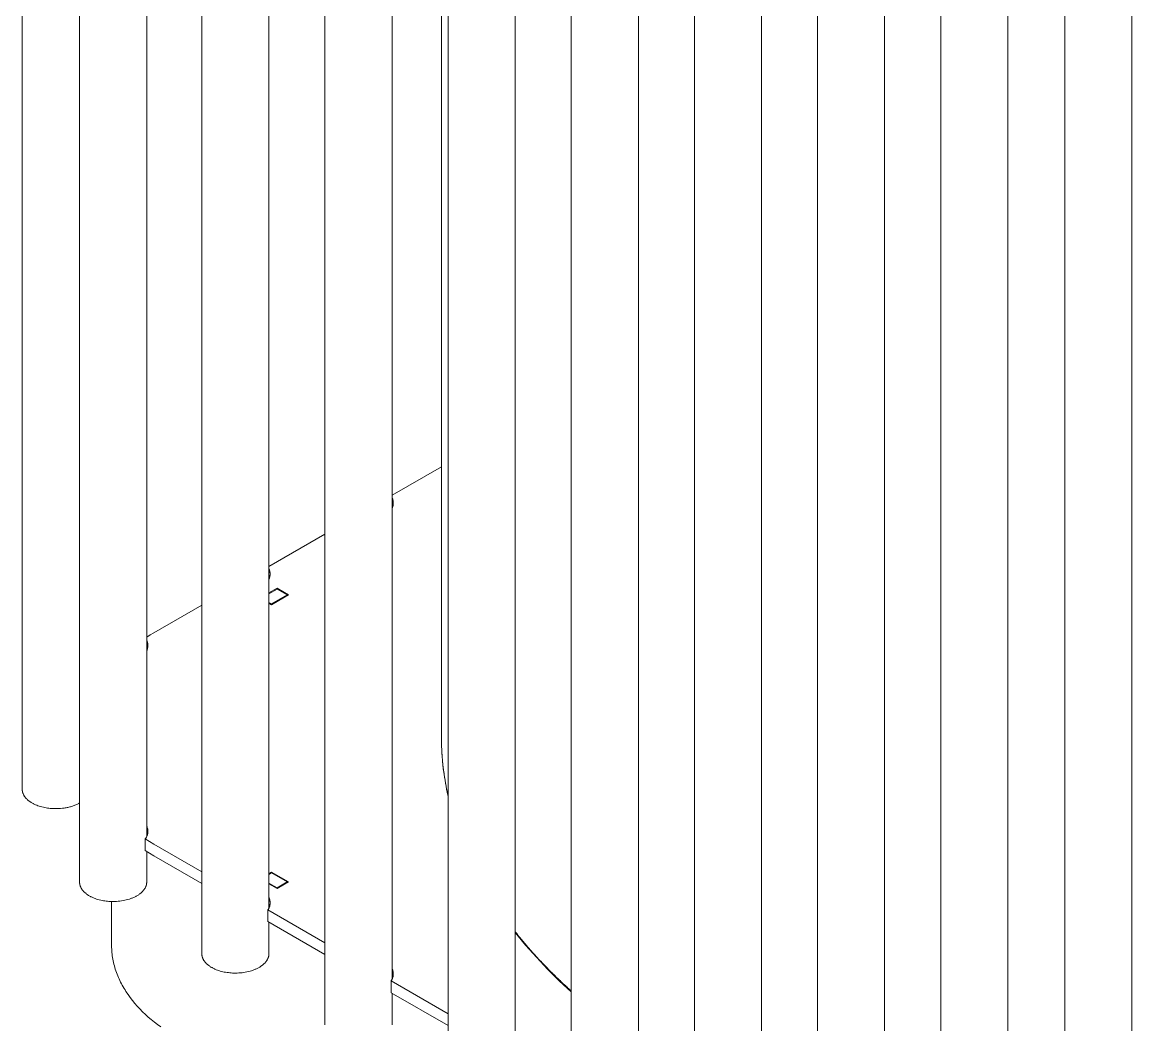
# Model space of a CAD drawing. Header units: millimetres. Extents: x 8434 to 10928, y 788 to 2545.
# Drawn here: x 10457.6 to 10654.1, y 1588.6 to 1766.3 of the extents above; entities that cross this region are included whole.
import ezdxf

# ---------------------------------------------------------------- set-up
doc = ezdxf.new("R2010")
doc.units = ezdxf.units.MM
doc.layers.add('ZANO_R', color=7, linetype='Continuous', lineweight=0)

msp = doc.modelspace()

# ---------------------------------------------------------------- linework, layer by layer
at = {"layer": 'ZANO_R'}
for p, q in [((10457.56, 1630.35), (10457.56, 2076.55)), ((10467.73, 1613.9), (10467.73, 2065.98)), ((10479.62, 2058.97), (10479.62, 1621.99)), ((10489.38, 1601.22), (10489.38, 2053.34)), ((10501.27, 2046.47), (10501.27, 1609.3)), ((10511.2, 1588.62), (10511.2, 2040.74)), ((10523.09, 2033.87), (10523.09, 1596.71)), ((10533.01, 1576.02), (10533.01, 2028.14)), ((10531.82, 1639.89), (10531.82, 2026.1)), ((10544.9, 2021.28), (10544.9, 1584.11)), ((10554.83, 1697.31), (10554.83, 2015.55)), ((10566.72, 2008.68), (10566.72, 1571.52)), ((10576.65, 1550.83), (10576.65, 2002.95)), ((10588.54, 1996.09), (10588.54, 1558.92)), ((10598.46, 1538.24), (10598.46, 1990.36)), ((10610.35, 1983.49), (10610.35, 1546.33)), ((10620.28, 1525.64), (10620.28, 1977.76)), ((10632.17, 1970.9), (10632.17, 1533.73)), ((10642.25, 1513.14), (10642.25, 1965.24)), ((10654.14, 1960.87), (10654.14, 1513.14)), ((10554.83, 1697.23), (10554.83, 1697.31)), ((10554.83, 1563.43), (10554.83, 1697.23)), ((10523.09, 1682.45), (10531.82, 1687.49)), ((10523.12, 1681.95), (10523.09, 1682.02)), ((10523.15, 1681.89), (10523.12, 1681.95)), ((10523.17, 1681.82), (10523.15, 1681.89)), ((10523.2, 1681.75), (10523.17, 1681.82)), ((10523.22, 1681.68), (10523.2, 1681.75)), ((10523.24, 1681.61), (10523.22, 1681.68)), ((10523.26, 1681.53), (10523.24, 1681.61)), ((10523.27, 1681.46), (10523.26, 1681.53)), ((10523.26, 1680.66), (10523.27, 1680.73)), ((10523.28, 1681.39), (10523.27, 1681.46)), ((10523.27, 1680.73), (10523.28, 1680.8)), ((10523.29, 1681.32), (10523.28, 1681.39)), ((10523.28, 1680.8), (10523.29, 1680.88)), ((10523.3, 1681.24), (10523.29, 1681.32)), ((10523.29, 1680.88), (10523.3, 1680.95)), ((10523.3, 1681.17), (10523.3, 1681.24)), ((10523.3, 1681.1), (10523.3, 1681.17)), ((10523.3, 1681.02), (10523.3, 1681.1)), ((10523.3, 1680.95), (10523.3, 1681.02)), ((10523.09, 1680.17), (10523.12, 1680.24)), ((10523.12, 1680.24), (10523.15, 1680.31)), ((10523.15, 1680.31), (10523.17, 1680.37)), ((10523.17, 1680.37), (10523.2, 1680.44)), ((10523.2, 1680.44), (10523.22, 1680.51)), ((10523.22, 1680.51), (10523.24, 1680.59)), ((10523.24, 1680.59), (10523.26, 1680.66)), ((10501.27, 1669.85), (10511.2, 1675.58)), ((10501.3, 1669.36), (10501.27, 1669.43)), ((10501.33, 1669.29), (10501.3, 1669.36)), ((10501.36, 1669.22), (10501.33, 1669.29)), ((10501.38, 1669.15), (10501.36, 1669.22)), ((10501.4, 1669.08), (10501.38, 1669.15)), ((10501.42, 1669.01), (10501.4, 1669.08)), ((10501.44, 1668.94), (10501.42, 1669.01)), ((10501.45, 1668.87), (10501.44, 1668.94)), ((10501.27, 1667.57), (10501.3, 1667.64)), ((10501.3, 1667.64), (10501.33, 1667.71)), ((10501.33, 1667.71), (10501.36, 1667.78)), ((10501.36, 1667.78), (10501.38, 1667.85)), ((10501.38, 1667.85), (10501.4, 1667.92)), ((10501.4, 1667.92), (10501.42, 1667.99)), ((10501.42, 1667.99), (10501.44, 1668.06)), ((10501.44, 1668.06), (10501.45, 1668.13)), ((10501.46, 1668.79), (10501.45, 1668.87)), ((10501.45, 1668.13), (10501.46, 1668.21)), ((10501.47, 1668.72), (10501.46, 1668.79)), ((10501.46, 1668.21), (10501.47, 1668.28)), ((10501.48, 1668.65), (10501.47, 1668.72)), ((10501.47, 1668.28), (10501.48, 1668.35)), ((10501.48, 1668.57), (10501.48, 1668.65)), ((10501.48, 1668.5), (10501.48, 1668.57)), ((10501.48, 1668.43), (10501.48, 1668.5)), ((10501.48, 1668.35), (10501.48, 1668.43)), ((10502.71, 1665.97), (10501.27, 1665.14)), ((10502.71, 1665.83), (10501.27, 1665)), ((10504.76, 1664.79), (10502.71, 1665.97)), ((10502.71, 1665.83), (10502.71, 1665.97)), ((10502.71, 1665.83), (10504.52, 1664.79)), ((10501.27, 1663.47), (10501.75, 1663.2)), ((10501.27, 1663.33), (10501.75, 1663.06)), ((10501.75, 1663.06), (10504.76, 1664.79)), ((10504.52, 1664.79), (10501.75, 1663.2)), ((10501.75, 1663.2), (10501.75, 1663.06)), ((10504.52, 1664.65), (10504.52, 1664.79)), ((10480.9, 1658.09), (10489.38, 1662.99)), ((10479.62, 1657.32), (10480.26, 1657.71)), ((10480.26, 1657.71), (10480.9, 1658.09)), ((10479.65, 1656.67), (10479.62, 1656.74)), ((10479.68, 1656.61), (10479.65, 1656.67)), ((10479.71, 1656.54), (10479.68, 1656.61)), ((10479.73, 1656.47), (10479.71, 1656.54)), ((10479.75, 1656.4), (10479.73, 1656.47)), ((10479.73, 1655.16), (10479.75, 1655.23)), ((10479.77, 1656.33), (10479.75, 1656.4)), ((10479.75, 1655.23), (10479.77, 1655.31)), ((10479.79, 1656.25), (10479.77, 1656.33)), ((10479.77, 1655.31), (10479.79, 1655.38)), ((10479.8, 1656.18), (10479.79, 1656.25)), ((10479.79, 1655.38), (10479.8, 1655.45)), ((10479.81, 1656.11), (10479.8, 1656.18)), ((10479.8, 1655.45), (10479.81, 1655.52)), ((10479.82, 1656.04), (10479.81, 1656.11)), ((10479.81, 1655.52), (10479.82, 1655.6)), ((10479.83, 1655.96), (10479.82, 1656.04)), ((10479.82, 1655.6), (10479.83, 1655.67)), ((10479.83, 1655.89), (10479.83, 1655.96)), ((10479.83, 1655.82), (10479.83, 1655.89)), ((10479.83, 1655.74), (10479.83, 1655.82)), ((10479.83, 1655.67), (10479.83, 1655.74)), ((10479.62, 1654.89), (10479.65, 1654.96)), ((10479.65, 1654.96), (10479.68, 1655.03)), ((10479.68, 1655.03), (10479.71, 1655.09)), ((10479.71, 1655.09), (10479.73, 1655.16)), ((10531.82, 1639.63), (10531.82, 1639.89)), ((10531.82, 1639.63), (10531.82, 1639.45)), ((10531.83, 1639.1), (10531.82, 1639.45)), ((10531.83, 1639.1), (10531.83, 1638.91)), ((10531.84, 1638.57), (10531.83, 1638.91)), ((10531.84, 1638.57), (10531.84, 1638.37)), ((10531.86, 1638.04), (10531.84, 1638.37)), ((10531.86, 1638.04), (10531.86, 1637.83)), ((10531.88, 1637.52), (10531.86, 1637.83)), ((10531.88, 1637.52), (10531.89, 1637.29)), ((10467.69, 1636.75), (10467.73, 1636.78)), ((10467.73, 1636.52), (10467.69, 1636.75)), ((10467.69, 1636.75), (10467.69, 1634.67)), ((10531.91, 1636.99), (10531.89, 1637.29)), ((10531.91, 1636.99), (10531.89, 1637.25)), ((10531.91, 1636.99), (10531.92, 1636.75)), ((10531.94, 1636.46), (10531.92, 1636.75)), ((10531.96, 1636.22), (10531.92, 1636.72)), ((10531.94, 1636.46), (10531.96, 1636.22)), ((10531.98, 1635.93), (10531.96, 1636.22)), ((10532.09, 1634.76), (10531.96, 1636.19)), ((10531.98, 1635.93), (10531.96, 1636.19)), ((10531.98, 1635.93), (10532, 1635.68)), ((10532.03, 1635.4), (10532, 1635.68)), ((10467.73, 1634.44), (10467.69, 1634.67)), ((10532.03, 1635.4), (10532.05, 1635.14)), ((10532.08, 1634.87), (10532.05, 1635.14)), ((10532.08, 1634.87), (10532.11, 1634.61)), ((10532.26, 1633.34), (10532.09, 1634.76)), ((10532.23, 1633.55), (10532.11, 1634.61)), ((10532.23, 1633.55), (10532.24, 1633.54)), ((10532.31, 1633.02), (10532.24, 1633.54)), ((10532.47, 1631.93), (10532.26, 1633.34)), ((10532.31, 1633.02), (10532.31, 1633)), ((10532.39, 1632.49), (10532.31, 1633)), ((10532.39, 1632.49), (10532.39, 1632.47)), ((10532.47, 1631.96), (10532.39, 1632.47)), ((10532.47, 1631.96), (10532.47, 1631.94)), ((10532.56, 1631.43), (10532.47, 1631.94)), ((10532.72, 1630.52), (10532.47, 1631.93)), ((10457.56, 1630.35), (10457.56, 1630.31)), ((10457.56, 1630.31), (10457.57, 1630.28)), ((10457.57, 1630.28), (10457.57, 1630.24)), ((10457.57, 1630.24), (10457.57, 1630.2)), ((10457.57, 1630.2), (10457.57, 1630.17)), ((10457.57, 1630.17), (10457.58, 1630.13)), ((10457.58, 1630.13), (10457.58, 1630.09)), ((10457.58, 1630.09), (10457.59, 1630.06)), ((10457.59, 1630.06), (10457.59, 1630.02)), ((10457.59, 1630.02), (10457.6, 1629.98)), ((10457.6, 1629.98), (10457.61, 1629.94)), ((10457.61, 1629.94), (10457.61, 1629.91)), ((10457.61, 1629.91), (10457.62, 1629.87)), ((10457.62, 1629.87), (10457.63, 1629.83)), ((10457.63, 1629.83), (10457.64, 1629.79)), ((10457.64, 1629.79), (10457.65, 1629.76)), ((10457.65, 1629.76), (10457.67, 1629.72)), ((10457.67, 1629.72), (10457.68, 1629.68)), ((10457.68, 1629.68), (10457.69, 1629.64)), ((10457.69, 1629.64), (10457.71, 1629.61)), ((10532.56, 1631.43), (10532.56, 1631.41)), ((10532.66, 1630.9), (10532.56, 1631.41)), ((10532.66, 1630.9), (10532.66, 1630.88)), ((10532.76, 1630.37), (10532.66, 1630.88)), ((10533.01, 1629.11), (10532.72, 1630.52)), ((10532.76, 1630.37), (10532.76, 1630.35)), ((10532.86, 1629.84), (10532.76, 1630.35)), ((10532.86, 1629.84), (10532.87, 1629.82)), ((10532.98, 1629.31), (10532.87, 1629.82)), ((10457.71, 1629.61), (10457.72, 1629.57)), ((10457.72, 1629.57), (10457.74, 1629.53)), ((10457.74, 1629.53), (10457.77, 1629.45)), ((10457.77, 1629.45), (10457.81, 1629.38)), ((10457.81, 1629.38), (10457.85, 1629.3)), ((10457.85, 1629.3), (10457.89, 1629.23)), ((10457.89, 1629.23), (10457.94, 1629.16)), ((10457.94, 1629.16), (10457.99, 1629.08)), ((10457.99, 1629.08), (10458.04, 1629.01)), ((10458.04, 1629.01), (10458.09, 1628.93)), ((10458.09, 1628.93), (10458.15, 1628.86)), ((10458.15, 1628.86), (10458.21, 1628.79)), ((10458.21, 1628.79), (10458.28, 1628.72)), ((10458.28, 1628.72), (10458.35, 1628.65)), ((10458.35, 1628.65), (10458.42, 1628.58)), ((10458.42, 1628.58), (10458.49, 1628.51)), ((10458.49, 1628.51), (10458.57, 1628.44)), ((10458.57, 1628.44), (10458.65, 1628.37)), ((10458.65, 1628.37), (10458.73, 1628.31)), ((10458.73, 1628.31), (10458.81, 1628.24)), ((10458.81, 1628.24), (10458.9, 1628.18)), ((10458.9, 1628.18), (10458.99, 1628.12)), ((10458.99, 1628.12), (10459.08, 1628.06)), ((10459.08, 1628.06), (10459.18, 1628)), ((10459.18, 1628), (10459.28, 1627.94)), ((10459.28, 1627.94), (10459.38, 1627.88)), ((10459.38, 1627.88), (10459.48, 1627.83)), ((10459.48, 1627.83), (10459.58, 1627.77)), ((10459.58, 1627.77), (10459.69, 1627.72)), ((10459.69, 1627.72), (10459.79, 1627.67)), ((10459.79, 1627.67), (10459.9, 1627.62)), ((10467.06, 1627.6), (10467.2, 1627.66)), ((10467.2, 1627.66), (10467.34, 1627.72)), ((10467.34, 1627.72), (10467.47, 1627.79)), ((10467.47, 1627.79), (10467.6, 1627.86)), ((10467.6, 1627.86), (10467.73, 1627.93)), ((10532.98, 1629.31), (10532.98, 1629.29)), ((10533.01, 1629.15), (10532.98, 1629.29)), ((10459.9, 1627.62), (10460.13, 1627.53)), ((10460.13, 1627.53), (10460.35, 1627.44)), ((10460.35, 1627.44), (10460.59, 1627.36)), ((10460.59, 1627.36), (10460.82, 1627.29)), ((10460.82, 1627.29), (10461.06, 1627.22)), ((10461.06, 1627.22), (10461.31, 1627.16)), ((10461.31, 1627.16), (10461.55, 1627.11)), ((10461.55, 1627.11), (10461.79, 1627.06)), ((10461.79, 1627.06), (10462.04, 1627.02)), ((10462.04, 1627.02), (10462.28, 1626.99)), ((10462.28, 1626.99), (10462.52, 1626.97)), ((10462.52, 1626.97), (10462.76, 1626.94)), ((10462.76, 1626.94), (10463.07, 1626.93)), ((10463.07, 1626.93), (10463.38, 1626.92)), ((10463.38, 1626.92), (10463.7, 1626.92)), ((10463.7, 1626.92), (10464.02, 1626.93)), ((10464.02, 1626.93), (10464.35, 1626.95)), ((10464.35, 1626.95), (10464.68, 1626.98)), ((10464.68, 1626.98), (10465.01, 1627.03)), ((10465.01, 1627.03), (10465.18, 1627.06)), ((10465.18, 1627.06), (10465.34, 1627.08)), ((10465.34, 1627.08), (10465.51, 1627.12)), ((10465.51, 1627.12), (10465.67, 1627.15)), ((10465.67, 1627.15), (10465.83, 1627.19)), ((10465.83, 1627.19), (10465.99, 1627.23)), ((10465.99, 1627.23), (10466.15, 1627.27)), ((10466.15, 1627.27), (10466.31, 1627.32)), ((10466.31, 1627.32), (10466.46, 1627.37)), ((10466.46, 1627.37), (10466.62, 1627.42)), ((10466.62, 1627.42), (10466.77, 1627.48)), ((10466.77, 1627.48), (10466.91, 1627.54)), ((10466.91, 1627.54), (10467.06, 1627.6)), ((10479.65, 1623.77), (10479.62, 1623.84)), ((10479.68, 1623.7), (10479.65, 1623.77)), ((10479.46, 1621.69), (10479.5, 1621.75)), ((10479.5, 1621.75), (10479.54, 1621.82)), ((10479.54, 1621.82), (10479.58, 1621.88)), ((10479.58, 1621.88), (10479.61, 1621.95)), ((10479.61, 1621.95), (10479.64, 1622.02)), ((10479.64, 1622.02), (10479.67, 1622.09)), ((10479.67, 1622.09), (10479.7, 1622.16)), ((10479.71, 1623.63), (10479.68, 1623.7)), ((10479.7, 1622.16), (10479.72, 1622.23)), ((10479.73, 1623.56), (10479.71, 1623.63)), ((10479.72, 1622.23), (10479.75, 1622.3)), ((10479.75, 1623.49), (10479.73, 1623.56)), ((10479.77, 1623.42), (10479.75, 1623.49)), ((10479.75, 1622.3), (10479.77, 1622.37)), ((10479.79, 1623.34), (10479.77, 1623.42)), ((10479.77, 1622.37), (10479.78, 1622.45)), ((10479.78, 1622.45), (10479.8, 1622.52)), ((10479.8, 1623.27), (10479.79, 1623.34)), ((10479.81, 1623.19), (10479.8, 1623.27)), ((10479.8, 1622.52), (10479.81, 1622.59)), ((10479.82, 1623.12), (10479.81, 1623.19)), ((10479.81, 1622.59), (10479.82, 1622.67)), ((10479.83, 1623.04), (10479.82, 1623.12)), ((10479.82, 1622.67), (10479.83, 1622.74)), ((10479.83, 1622.97), (10479.83, 1623.04)), ((10479.83, 1622.89), (10479.83, 1622.97)), ((10479.83, 1622.82), (10479.83, 1622.89)), ((10479.83, 1622.74), (10479.83, 1622.82)), ((10479.37, 1621.57), (10479.42, 1621.63)), ((10479.37, 1621.57), (10479.37, 1619.49)), ((10480.13, 1621.1), (10479.37, 1621.57)), ((10479.42, 1621.63), (10479.46, 1621.69)), ((10480.9, 1620.64), (10480.13, 1621.1)), ((10489.38, 1615.74), (10480.9, 1620.64)), ((10480.13, 1619.01), (10479.37, 1619.49)), ((10479.62, 1619.33), (10479.62, 1613.9)), ((10480.9, 1618.56), (10480.13, 1619.01)), ((10489.38, 1613.66), (10480.9, 1618.56)), ((10467.73, 1613.9), (10467.73, 1613.86)), ((10479.62, 1613.84), (10479.62, 1613.9)), ((10501.75, 1615.67), (10501.27, 1615.4)), ((10501.75, 1615.54), (10501.27, 1615.26)), ((10504.76, 1613.94), (10501.75, 1615.67)), ((10501.75, 1615.54), (10501.75, 1615.67)), ((10504.52, 1613.94), (10501.75, 1615.54)), ((10502.71, 1612.76), (10504.76, 1613.94)), ((10502.71, 1612.9), (10504.52, 1613.94)), ((10504.52, 1613.8), (10504.52, 1613.94)), ((10467.73, 1613.86), (10467.73, 1613.83)), ((10467.73, 1613.83), (10467.73, 1613.79)), ((10467.73, 1613.79), (10467.74, 1613.75)), ((10467.74, 1613.75), (10467.74, 1613.72)), ((10467.74, 1613.72), (10467.74, 1613.68)), ((10467.74, 1613.68), (10467.75, 1613.64)), ((10467.75, 1613.64), (10467.75, 1613.61)), ((10467.75, 1613.61), (10467.76, 1613.57)), ((10467.76, 1613.57), (10467.76, 1613.53)), ((10467.76, 1613.53), (10467.77, 1613.49)), ((10467.77, 1613.49), (10467.78, 1613.46)), ((10467.78, 1613.46), (10467.79, 1613.42)), ((10467.79, 1613.42), (10467.8, 1613.38)), ((10467.8, 1613.38), (10467.81, 1613.34)), ((10467.81, 1613.34), (10467.82, 1613.31)), ((10467.82, 1613.31), (10467.83, 1613.27)), ((10467.83, 1613.27), (10467.84, 1613.23)), ((10467.84, 1613.23), (10467.86, 1613.19)), ((10467.86, 1613.19), (10467.87, 1613.15)), ((10467.87, 1613.15), (10467.89, 1613.12)), ((10467.89, 1613.12), (10467.9, 1613.08)), ((10467.9, 1613.08), (10467.94, 1613)), ((10467.94, 1613), (10467.97, 1612.93)), ((10467.97, 1612.93), (10468.01, 1612.85)), ((10468.01, 1612.85), (10468.06, 1612.78)), ((10468.06, 1612.78), (10468.1, 1612.7)), ((10468.1, 1612.7), (10468.15, 1612.63)), ((10468.15, 1612.63), (10468.2, 1612.56)), ((10468.2, 1612.56), (10468.26, 1612.48)), ((10468.26, 1612.48), (10468.32, 1612.41)), ((10468.32, 1612.41), (10468.38, 1612.34)), ((10468.38, 1612.34), (10468.44, 1612.27)), ((10468.44, 1612.27), (10468.51, 1612.2)), ((10468.51, 1612.2), (10468.58, 1612.13)), ((10468.58, 1612.13), (10468.66, 1612.06)), ((10468.66, 1612.06), (10468.73, 1611.99)), ((10468.73, 1611.99), (10468.81, 1611.92)), ((10468.81, 1611.92), (10468.89, 1611.86)), ((10478.48, 1611.88), (10478.57, 1611.95)), ((10478.57, 1611.95), (10478.65, 1612.02)), ((10478.65, 1612.02), (10478.73, 1612.1)), ((10478.73, 1612.1), (10478.81, 1612.17)), ((10478.81, 1612.17), (10478.88, 1612.24)), ((10478.88, 1612.24), (10478.95, 1612.32)), ((10478.95, 1612.32), (10479.02, 1612.39)), ((10479.02, 1612.39), (10479.08, 1612.47)), ((10479.08, 1612.47), (10479.14, 1612.55)), ((10479.14, 1612.55), (10479.19, 1612.62)), ((10479.19, 1612.62), (10479.25, 1612.7)), ((10479.25, 1612.7), (10479.29, 1612.78)), ((10479.29, 1612.78), (10479.34, 1612.85)), ((10479.34, 1612.85), (10479.38, 1612.93)), ((10479.38, 1612.93), (10479.4, 1612.97)), ((10479.4, 1612.97), (10479.42, 1613.01)), ((10479.42, 1613.01), (10479.43, 1613.05)), ((10479.43, 1613.05), (10479.45, 1613.09)), ((10479.45, 1613.09), (10479.47, 1613.12)), ((10479.47, 1613.12), (10479.48, 1613.16)), ((10479.48, 1613.16), (10479.5, 1613.2)), ((10479.5, 1613.2), (10479.51, 1613.24)), ((10479.51, 1613.24), (10479.52, 1613.28)), ((10479.52, 1613.28), (10479.53, 1613.32)), ((10479.53, 1613.32), (10479.55, 1613.35)), ((10479.55, 1613.35), (10479.56, 1613.39)), ((10479.56, 1613.43), (10479.57, 1613.47)), ((10479.56, 1613.39), (10479.56, 1613.43)), ((10479.57, 1613.47), (10479.59, 1613.53)), ((10479.59, 1613.53), (10479.6, 1613.59)), ((10479.6, 1613.59), (10479.61, 1613.65)), ((10479.61, 1613.71), (10479.62, 1613.77)), ((10479.61, 1613.65), (10479.61, 1613.71)), ((10479.62, 1613.77), (10479.62, 1613.84)), ((10502.71, 1612.9), (10501.27, 1613.73)), ((10501.27, 1613.59), (10502.71, 1612.76)), ((10502.71, 1612.76), (10502.71, 1612.9)), ((10468.89, 1611.86), (10468.98, 1611.79)), ((10468.98, 1611.79), (10469.07, 1611.73)), ((10469.07, 1611.73), (10469.16, 1611.67)), ((10469.16, 1611.67), (10469.25, 1611.61)), ((10469.25, 1611.61), (10469.34, 1611.55)), ((10469.34, 1611.55), (10469.44, 1611.49)), ((10469.44, 1611.49), (10469.54, 1611.43)), ((10469.54, 1611.43), (10469.64, 1611.38)), ((10469.64, 1611.38), (10469.75, 1611.32)), ((10469.75, 1611.32), (10469.85, 1611.27)), ((10469.85, 1611.27), (10469.96, 1611.22)), ((10469.96, 1611.22), (10470.07, 1611.17)), ((10470.07, 1611.17), (10470.29, 1611.08)), ((10470.29, 1611.08), (10470.52, 1610.99)), ((10470.52, 1610.99), (10470.75, 1610.91)), ((10470.75, 1610.91), (10470.99, 1610.84)), ((10470.99, 1610.84), (10471.23, 1610.77)), ((10471.23, 1610.77), (10471.47, 1610.71)), ((10471.47, 1610.71), (10471.71, 1610.66)), ((10471.71, 1610.66), (10471.96, 1610.61)), ((10471.96, 1610.61), (10472.2, 1610.57)), ((10472.2, 1610.57), (10472.45, 1610.54)), ((10472.45, 1610.54), (10472.69, 1610.51)), ((10472.69, 1610.51), (10472.93, 1610.49)), ((10472.93, 1610.49), (10473.19, 1610.48)), ((10473.19, 1610.48), (10473.46, 1610.47)), ((10473.41, 1602.61), (10473.41, 1610.47)), ((10473.46, 1610.47), (10473.73, 1610.47)), ((10473.73, 1610.47), (10474.01, 1610.47)), ((10474.01, 1610.47), (10474.29, 1610.49)), ((10474.29, 1610.49), (10474.58, 1610.51)), ((10474.58, 1610.51), (10474.86, 1610.54)), ((10474.86, 1610.54), (10475.15, 1610.57)), ((10475.15, 1610.57), (10475.44, 1610.62)), ((10475.44, 1610.62), (10475.72, 1610.68)), ((10475.72, 1610.68), (10476, 1610.74)), ((10476, 1610.74), (10476.28, 1610.81)), ((10476.28, 1610.81), (10476.55, 1610.89)), ((10476.55, 1610.89), (10476.68, 1610.94)), ((10476.68, 1610.94), (10476.81, 1610.98)), ((10476.81, 1610.98), (10476.94, 1611.03)), ((10476.94, 1611.03), (10477.07, 1611.08)), ((10477.07, 1611.08), (10477.19, 1611.13)), ((10477.19, 1611.13), (10477.32, 1611.19)), ((10477.32, 1611.19), (10477.44, 1611.24)), ((10477.44, 1611.24), (10477.55, 1611.3)), ((10477.55, 1611.3), (10477.67, 1611.36)), ((10477.67, 1611.36), (10477.78, 1611.42)), ((10477.78, 1611.42), (10477.89, 1611.48)), ((10477.89, 1611.48), (10478, 1611.54)), ((10478, 1611.54), (10478.1, 1611.61)), ((10478.1, 1611.61), (10478.2, 1611.67)), ((10478.2, 1611.67), (10478.3, 1611.74)), ((10478.3, 1611.74), (10478.39, 1611.81)), ((10478.39, 1611.81), (10478.48, 1611.88)), ((10501.3, 1611.09), (10501.27, 1611.16)), ((10501.33, 1611.02), (10501.3, 1611.09)), ((10501.36, 1610.95), (10501.33, 1611.02)), ((10501.38, 1610.88), (10501.36, 1610.95)), ((10501.4, 1610.81), (10501.38, 1610.88)), ((10501.42, 1610.74), (10501.4, 1610.81)), ((10501.44, 1610.67), (10501.42, 1610.74)), ((10501.45, 1610.6), (10501.44, 1610.67)), ((10501.46, 1610.52), (10501.45, 1610.6)), ((10501.47, 1610.45), (10501.46, 1610.52)), ((10501.46, 1609.93), (10501.47, 1610.01)), ((10501.48, 1610.38), (10501.47, 1610.45)), ((10501.47, 1610.01), (10501.48, 1610.08)), ((10501.48, 1610.3), (10501.48, 1610.38)), ((10501.48, 1610.23), (10501.48, 1610.3)), ((10501.48, 1610.16), (10501.48, 1610.23)), ((10501.48, 1610.08), (10501.48, 1610.16)), ((10501.09, 1608.98), (10501.13, 1609.04)), ((10511.2, 1603.15), (10501.09, 1608.98)), ((10501.09, 1606.9), (10501.09, 1608.98)), ((10501.13, 1609.04), (10501.17, 1609.11)), ((10501.17, 1609.11), (10501.21, 1609.17)), ((10501.21, 1609.17), (10501.24, 1609.23)), ((10501.24, 1609.23), (10501.28, 1609.3)), ((10501.28, 1609.3), (10501.31, 1609.37)), ((10501.31, 1609.37), (10501.34, 1609.44)), ((10501.34, 1609.44), (10501.36, 1609.51)), ((10501.36, 1609.51), (10501.38, 1609.58)), ((10501.38, 1609.58), (10501.41, 1609.65)), ((10501.41, 1609.65), (10501.42, 1609.72)), ((10501.42, 1609.72), (10501.44, 1609.79)), ((10501.44, 1609.79), (10501.45, 1609.86)), ((10501.45, 1609.86), (10501.46, 1609.93)), ((10511.2, 1601.07), (10501.09, 1606.9)), ((10501.27, 1606.8), (10501.27, 1601.22)), ((10544.98, 1605.01), (10544.9, 1605.11)), ((10546.74, 1602.76), (10544.9, 1605)), ((10544.98, 1605.01), (10545.02, 1604.97)), ((10545.17, 1604.77), (10545.02, 1604.97)), ((10545.37, 1604.53), (10545.17, 1604.77)), ((10545.37, 1604.53), (10545.38, 1604.52)), ((10545.56, 1604.29), (10545.38, 1604.52)), ((10545.56, 1604.29), (10545.75, 1604.07)), ((10545.76, 1604.05), (10545.75, 1604.07)), ((10473.41, 1602.31), (10473.41, 1602.61)), ((10473.42, 1602.01), (10473.41, 1602.31)), ((10545.95, 1603.81), (10545.76, 1604.05)), ((10545.95, 1603.81), (10546.12, 1603.62)), ((10546.15, 1603.57), (10546.12, 1603.62)), ((10546.35, 1603.33), (10546.15, 1603.57)), ((10546.35, 1603.33), (10546.49, 1603.17)), ((10546.55, 1603.1), (10546.49, 1603.17)), ((10546.76, 1602.86), (10546.55, 1603.1)), ((10548.66, 1600.58), (10546.74, 1602.76)), ((10546.76, 1602.86), (10546.87, 1602.72)), ((10546.96, 1602.62), (10546.87, 1602.72)), ((10547.16, 1602.38), (10546.96, 1602.62)), ((10547.16, 1602.38), (10547.25, 1602.28)), ((10547.37, 1602.15), (10547.25, 1602.28)), ((10547.58, 1601.91), (10547.37, 1602.15)), ((10473.44, 1601.72), (10473.42, 1602.01)), ((10473.46, 1601.42), (10473.44, 1601.72)), ((10473.49, 1601.12), (10473.46, 1601.42)), ((10473.53, 1600.82), (10473.49, 1601.12)), ((10473.57, 1600.53), (10473.53, 1600.82)), ((10473.62, 1600.23), (10473.57, 1600.53)), ((10473.68, 1599.93), (10473.62, 1600.23)), ((10489.38, 1601.22), (10489.38, 1601.18)), ((10489.38, 1601.18), (10489.38, 1601.14)), ((10489.38, 1601.14), (10489.38, 1601.11)), ((10489.38, 1601.11), (10489.39, 1601.07)), ((10489.39, 1601.07), (10489.39, 1601.03)), ((10489.39, 1601.03), (10489.39, 1600.99)), ((10489.39, 1600.99), (10489.4, 1600.96)), ((10489.4, 1600.96), (10489.4, 1600.92)), ((10489.4, 1600.92), (10489.41, 1600.88)), ((10489.41, 1600.88), (10489.42, 1600.85)), ((10489.42, 1600.85), (10489.42, 1600.81)), ((10489.42, 1600.81), (10489.43, 1600.77)), ((10489.43, 1600.77), (10489.44, 1600.73)), ((10489.44, 1600.73), (10489.45, 1600.7)), ((10489.45, 1600.7), (10489.46, 1600.66)), ((10489.46, 1600.66), (10489.47, 1600.62)), ((10489.47, 1600.62), (10489.48, 1600.58)), ((10489.48, 1600.58), (10489.5, 1600.55)), ((10489.5, 1600.55), (10489.51, 1600.51)), ((10489.51, 1600.51), (10489.52, 1600.47)), ((10489.52, 1600.47), (10489.54, 1600.43)), ((10489.54, 1600.43), (10489.55, 1600.4)), ((10489.55, 1600.4), (10489.59, 1600.32)), ((10489.59, 1600.32), (10489.62, 1600.24)), ((10489.62, 1600.24), (10489.66, 1600.17)), ((10489.66, 1600.17), (10489.71, 1600.09)), ((10500.95, 1600.09), (10500.99, 1600.17)), ((10500.99, 1600.17), (10501.03, 1600.25)), ((10501.03, 1600.25), (10501.05, 1600.29)), ((10501.05, 1600.29), (10501.07, 1600.32)), ((10501.07, 1600.32), (10501.09, 1600.36)), ((10501.09, 1600.36), (10501.1, 1600.4)), ((10501.1, 1600.4), (10501.12, 1600.44)), ((10501.12, 1600.44), (10501.13, 1600.48)), ((10501.13, 1600.48), (10501.15, 1600.52)), ((10501.15, 1600.52), (10501.16, 1600.55)), ((10501.16, 1600.55), (10501.17, 1600.59)), ((10501.17, 1600.59), (10501.19, 1600.63)), ((10501.19, 1600.63), (10501.2, 1600.67)), ((10501.2, 1600.67), (10501.21, 1600.71)), ((10501.21, 1600.71), (10501.22, 1600.74)), ((10501.22, 1600.74), (10501.23, 1600.78)), ((10501.23, 1600.78), (10501.24, 1600.84)), ((10501.24, 1600.84), (10501.25, 1600.9)), ((10501.25, 1600.9), (10501.26, 1600.97)), ((10501.26, 1601.03), (10501.27, 1601.09)), ((10501.26, 1600.97), (10501.26, 1601.03)), ((10501.27, 1601.15), (10501.27, 1601.22)), ((10501.27, 1601.09), (10501.27, 1601.15)), ((10547.58, 1601.91), (10547.64, 1601.84)), ((10547.78, 1601.68), (10547.64, 1601.84)), ((10547.99, 1601.44), (10547.78, 1601.68)), ((10547.99, 1601.44), (10548.03, 1601.4)), ((10548.2, 1601.21), (10548.03, 1601.4)), ((10548.42, 1600.97), (10548.2, 1601.21)), ((10548.42, 1600.97), (10548.42, 1600.96)), ((10548.63, 1600.74), (10548.42, 1600.96)), ((10548.63, 1600.74), (10548.82, 1600.53)), ((10550.65, 1598.48), (10548.66, 1600.58)), ((10548.84, 1600.51), (10548.82, 1600.53)), ((10549.06, 1600.27), (10548.84, 1600.51)), ((10549.06, 1600.27), (10549.22, 1600.1)), ((10473.74, 1599.64), (10473.68, 1599.93)), ((10473.81, 1599.35), (10473.74, 1599.64)), ((10473.89, 1599.05), (10473.81, 1599.35)), ((10473.97, 1598.76), (10473.89, 1599.05)), ((10474.06, 1598.47), (10473.97, 1598.76)), ((10474.16, 1598.18), (10474.06, 1598.47)), ((10474.26, 1597.89), (10474.16, 1598.18)), ((10489.71, 1600.09), (10489.75, 1600.02)), ((10489.75, 1600.02), (10489.8, 1599.95)), ((10489.8, 1599.95), (10489.86, 1599.87)), ((10489.86, 1599.87), (10489.91, 1599.8)), ((10489.91, 1599.8), (10489.97, 1599.73)), ((10489.97, 1599.73), (10490.03, 1599.65)), ((10490.03, 1599.65), (10490.1, 1599.58)), ((10490.1, 1599.58), (10490.16, 1599.51)), ((10490.16, 1599.51), (10490.23, 1599.44)), ((10490.23, 1599.44), (10490.31, 1599.37)), ((10490.31, 1599.37), (10490.39, 1599.31)), ((10490.39, 1599.31), (10490.46, 1599.24)), ((10490.46, 1599.24), (10490.55, 1599.17)), ((10490.55, 1599.17), (10490.63, 1599.11)), ((10490.63, 1599.11), (10490.72, 1599.05)), ((10490.72, 1599.05), (10490.81, 1598.98)), ((10490.81, 1598.98), (10490.9, 1598.92)), ((10490.9, 1598.92), (10491, 1598.86)), ((10491, 1598.86), (10491.09, 1598.8)), ((10491.09, 1598.8), (10491.19, 1598.75)), ((10491.19, 1598.75), (10491.29, 1598.69)), ((10491.29, 1598.69), (10491.4, 1598.64)), ((10491.4, 1598.64), (10491.5, 1598.59)), ((10491.5, 1598.59), (10491.61, 1598.54)), ((10491.61, 1598.54), (10491.72, 1598.49)), ((10491.72, 1598.49), (10491.94, 1598.39)), ((10491.94, 1598.39), (10492.17, 1598.31)), ((10492.17, 1598.31), (10492.4, 1598.23)), ((10492.4, 1598.23), (10492.64, 1598.15)), ((10497.93, 1598.13), (10498.2, 1598.21)), ((10498.2, 1598.21), (10498.33, 1598.25)), ((10498.33, 1598.25), (10498.46, 1598.3)), ((10498.46, 1598.3), (10498.59, 1598.35)), ((10498.59, 1598.35), (10498.72, 1598.4)), ((10498.72, 1598.4), (10498.85, 1598.45)), ((10498.85, 1598.45), (10498.97, 1598.5)), ((10498.97, 1598.5), (10499.09, 1598.56)), ((10499.09, 1598.56), (10499.21, 1598.61)), ((10499.21, 1598.61), (10499.32, 1598.67)), ((10499.32, 1598.67), (10499.43, 1598.73)), ((10499.43, 1598.73), (10499.54, 1598.8)), ((10499.54, 1598.8), (10499.65, 1598.86)), ((10499.65, 1598.86), (10499.75, 1598.92)), ((10499.75, 1598.92), (10499.85, 1598.99)), ((10499.85, 1598.99), (10499.95, 1599.06)), ((10499.95, 1599.06), (10500.04, 1599.13)), ((10500.04, 1599.13), (10500.14, 1599.2)), ((10500.14, 1599.2), (10500.22, 1599.27)), ((10500.22, 1599.27), (10500.31, 1599.34)), ((10500.31, 1599.34), (10500.39, 1599.41)), ((10500.39, 1599.41), (10500.46, 1599.49)), ((10500.46, 1599.49), (10500.54, 1599.56)), ((10500.54, 1599.56), (10500.6, 1599.63)), ((10500.6, 1599.63), (10500.67, 1599.71)), ((10500.67, 1599.71), (10500.73, 1599.79)), ((10500.73, 1599.79), (10500.79, 1599.86)), ((10500.79, 1599.86), (10500.85, 1599.94)), ((10500.85, 1599.94), (10500.9, 1600.02)), ((10500.9, 1600.02), (10500.95, 1600.09)), ((10523.12, 1598.49), (10523.09, 1598.56)), ((10523.15, 1598.43), (10523.12, 1598.49)), ((10523.17, 1598.36), (10523.15, 1598.43)), ((10523.2, 1598.29), (10523.17, 1598.36)), ((10523.22, 1598.22), (10523.2, 1598.29)), ((10523.24, 1598.14), (10523.22, 1598.22)), ((10549.27, 1600.04), (10549.22, 1600.1)), ((10549.49, 1599.81), (10549.27, 1600.04)), ((10549.49, 1599.81), (10549.63, 1599.67)), ((10549.71, 1599.58), (10549.63, 1599.67)), ((10549.93, 1599.35), (10549.71, 1599.58)), ((10549.93, 1599.35), (10550.04, 1599.24)), ((10550.15, 1599.12), (10550.04, 1599.24)), ((10550.37, 1598.89), (10550.15, 1599.12)), ((10550.37, 1598.89), (10550.45, 1598.81)), ((10550.6, 1598.66), (10550.45, 1598.81)), ((10550.82, 1598.43), (10550.6, 1598.66)), ((10552.7, 1596.44), (10550.65, 1598.48)), ((10550.82, 1598.43), (10550.86, 1598.39)), ((10551.05, 1598.2), (10550.86, 1598.39)), ((10551.28, 1597.97), (10551.05, 1598.2)), ((10474.37, 1597.6), (10474.26, 1597.89)), ((10474.48, 1597.31), (10474.37, 1597.6)), ((10474.6, 1597.03), (10474.48, 1597.31)), ((10474.73, 1596.74), (10474.6, 1597.03)), ((10474.86, 1596.46), (10474.73, 1596.74)), ((10475, 1596.18), (10474.86, 1596.46)), ((10492.64, 1598.15), (10492.88, 1598.09)), ((10492.88, 1598.09), (10493.12, 1598.03)), ((10493.12, 1598.03), (10493.37, 1597.97)), ((10493.37, 1597.97), (10493.61, 1597.93)), ((10493.61, 1597.93), (10493.85, 1597.89)), ((10493.85, 1597.89), (10494.1, 1597.86)), ((10494.1, 1597.86), (10494.34, 1597.83)), ((10494.34, 1597.83), (10494.58, 1597.81)), ((10494.58, 1597.81), (10494.84, 1597.79)), ((10494.84, 1597.79), (10495.11, 1597.78)), ((10495.11, 1597.78), (10495.39, 1597.78)), ((10495.39, 1597.78), (10495.66, 1597.79)), ((10495.66, 1597.79), (10495.95, 1597.8)), ((10495.95, 1597.8), (10496.23, 1597.82)), ((10496.23, 1597.82), (10496.52, 1597.85)), ((10496.52, 1597.85), (10496.8, 1597.89)), ((10496.8, 1597.89), (10497.09, 1597.94)), ((10497.09, 1597.94), (10497.37, 1597.99)), ((10497.37, 1597.99), (10497.65, 1598.06)), ((10497.65, 1598.06), (10497.93, 1598.13)), ((10522.91, 1596.39), (10522.95, 1596.45)), ((10533.01, 1590.55), (10522.91, 1596.39)), ((10522.91, 1594.31), (10522.91, 1596.39)), ((10522.95, 1596.45), (10522.99, 1596.51)), ((10522.99, 1596.51), (10523.03, 1596.57)), ((10523.03, 1596.57), (10523.06, 1596.64)), ((10523.06, 1596.64), (10523.09, 1596.71)), ((10523.09, 1596.71), (10523.12, 1596.77)), ((10523.12, 1596.77), (10523.15, 1596.84)), ((10523.15, 1596.84), (10523.18, 1596.91)), ((10523.18, 1596.91), (10523.2, 1596.98)), ((10523.2, 1596.98), (10523.22, 1597.05)), ((10523.22, 1597.05), (10523.24, 1597.12)), ((10523.25, 1598.07), (10523.24, 1598.14)), ((10523.24, 1597.12), (10523.26, 1597.19)), ((10523.27, 1598), (10523.25, 1598.07)), ((10523.26, 1597.19), (10523.27, 1597.27)), ((10523.28, 1597.93), (10523.27, 1598)), ((10523.27, 1597.27), (10523.28, 1597.34)), ((10523.29, 1597.85), (10523.28, 1597.93)), ((10523.28, 1597.34), (10523.29, 1597.41)), ((10523.29, 1597.78), (10523.29, 1597.85)), ((10523.3, 1597.71), (10523.29, 1597.78)), ((10523.29, 1597.41), (10523.3, 1597.49)), ((10523.3, 1597.63), (10523.3, 1597.71)), ((10523.3, 1597.56), (10523.3, 1597.63)), ((10523.3, 1597.49), (10523.3, 1597.56)), ((10551.28, 1597.97), (10551.28, 1597.97)), ((10551.5, 1597.75), (10551.28, 1597.97)), ((10551.5, 1597.75), (10551.71, 1597.55)), ((10551.73, 1597.52), (10551.71, 1597.55)), ((10551.96, 1597.29), (10551.73, 1597.52)), ((10551.96, 1597.29), (10552.13, 1597.13)), ((10552.19, 1597.07), (10552.13, 1597.13)), ((10552.43, 1596.84), (10552.19, 1597.07)), ((10552.43, 1596.84), (10552.56, 1596.71)), ((10552.66, 1596.62), (10552.56, 1596.71)), ((10552.9, 1596.4), (10552.66, 1596.62)), ((10554.83, 1594.47), (10552.7, 1596.44)), ((10552.9, 1596.4), (10552.99, 1596.3)), ((10553.13, 1596.17), (10552.99, 1596.3)), ((10475.14, 1595.9), (10475, 1596.18)), ((10475.29, 1595.62), (10475.14, 1595.9)), ((10475.45, 1595.34), (10475.29, 1595.62)), ((10475.61, 1595.07), (10475.45, 1595.34)), ((10475.78, 1594.79), (10475.61, 1595.07)), ((10475.95, 1594.52), (10475.78, 1594.79)), ((10476.31, 1593.99), (10475.95, 1594.52)), ((10533.01, 1588.47), (10522.91, 1594.31)), ((10553.37, 1595.95), (10553.13, 1596.17)), ((10553.37, 1595.95), (10553.43, 1595.89)), ((10553.61, 1595.73), (10553.43, 1595.89)), ((10553.85, 1595.5), (10553.61, 1595.73)), ((10553.85, 1595.5), (10553.87, 1595.48)), ((10554.09, 1595.28), (10553.87, 1595.48)), ((10554.09, 1595.28), (10554.31, 1595.08)), ((10554.33, 1595.06), (10554.31, 1595.08)), ((10554.57, 1594.84), (10554.33, 1595.06)), ((10554.57, 1594.84), (10554.76, 1594.67)), ((10554.83, 1594.61), (10554.76, 1594.67)), ((10476.69, 1593.46), (10476.31, 1593.99)), ((10477.1, 1592.94), (10476.69, 1593.46)), ((10477.52, 1592.42), (10477.1, 1592.94)), ((10477.96, 1591.92), (10477.52, 1592.42)), ((10523.09, 1594.2), (10523.09, 1588.62)), ((10478.43, 1591.43), (10477.96, 1591.92)), ((10478.9, 1590.94), (10478.43, 1591.43)), ((10479.4, 1590.47), (10478.9, 1590.94)), ((10479.91, 1590), (10479.4, 1590.47)), ((10480.44, 1589.55), (10479.91, 1590)), ((10480.98, 1589.11), (10480.44, 1589.55)), ((10481.53, 1588.68), (10480.98, 1589.11)), ((10482.1, 1588.25), (10481.53, 1588.68))]:
    msp.add_line(p, q, dxfattribs=at)

doc.saveas('drawing.dxf')
